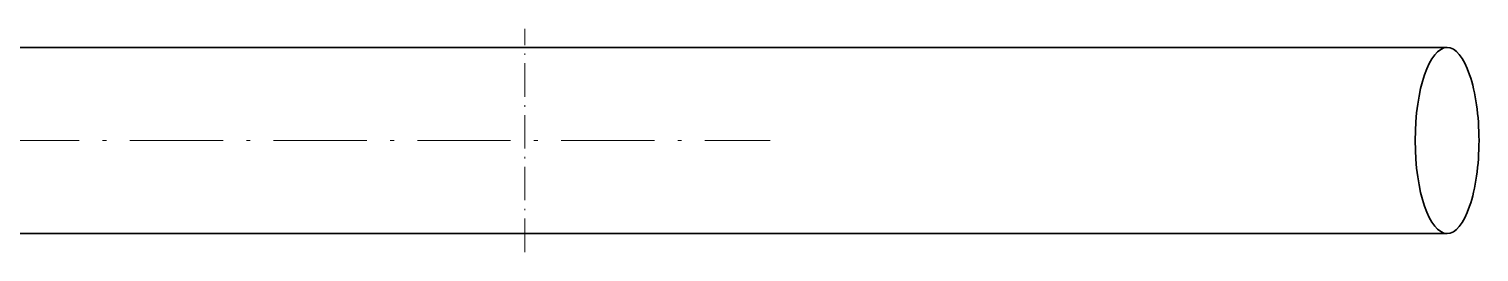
# Model space of a CAD drawing. Header units: millimetres. Extents: x -50019 to 104182, y -50696 to 36580.
# Drawn here: x -49371.7 to -49278.4, y 36186.7 to 36201.1 of the extents above; entities that cross this region are included whole.
import ezdxf

# ---------------------------------------------------------------- set-up
doc = ezdxf.new("R2010")
doc.units = ezdxf.units.MM
doc.header["$LTSCALE"] = 0.5
doc.linetypes.add('DASHDOT', pattern=[18.5, 12, -3, 0.5, -3])

msp = doc.modelspace()

# ---------------------------------------------------------------- linework, layer by layer
at = {"color": 2, "linetype": 'DASHDOT', "lineweight": 13, "ltscale": 0.360001}
msp.add_line((-49339.822, 36186.713), (-49339.822, 36201.113), dxfattribs=at)
at = {"color": 7, "lineweight": 35}
for p, q in [((-49497.479, 36199.913), (-49339.822, 36199.913)), ((-49339.822, 36199.913), (-49315.88, 36199.913)), ((-49315.88, 36199.913), (-49280.494, 36199.913)), ((-49432.479, 36187.913), (-49339.822, 36187.913)), ((-49339.822, 36187.913), (-49315.88, 36187.913)), ((-49315.88, 36187.913), (-49280.494, 36187.913))]:
    msp.add_line(p, q, dxfattribs=at)
at = {"color": 2, "linetype": 'DASHDOT', "lineweight": 13}
msp.add_line((-49513.244, 36193.913), (-49324.056, 36193.913), dxfattribs=at)
at = {"color": 7, "lineweight": 35}
for start_param, end_param in [(3.141593, 6.283185), (1.570796, 3.141593), (6.283185, 7.853982)]:
    msp.add_ellipse((-49280.494, 36193.913), major_axis=(0, -6), ratio=0.34202, start_param=start_param, end_param=end_param, dxfattribs=at)

doc.saveas('drawing.dxf')
